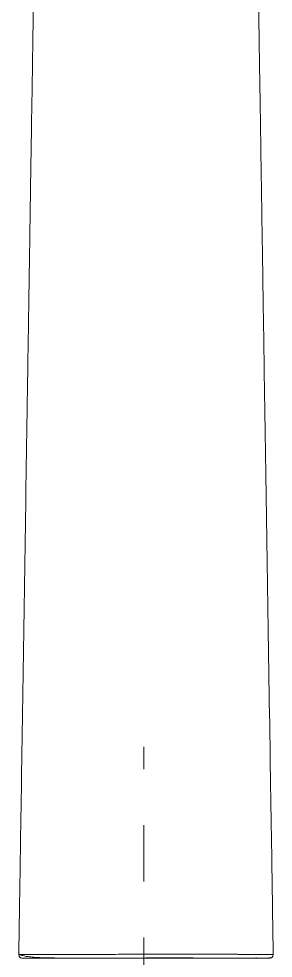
# Model space of a CAD drawing. Extents: x 6453 to 7582, y 0 to 827.
# Drawn here: x 6943 to 6976.9, y 301.6 to 427 of the extents above; entities that cross this region are included whole.
import ezdxf

# ---------------------------------------------------------------- set-up
doc = ezdxf.new("R2010")
doc.units = 0
doc.header["$LTSCALE"] = 30
doc.header["$MEASUREMENT"] = 0
doc.linetypes.add('CENTER', pattern=[2, 1.25, -0.25, 0.25, -0.25])
doc.linetypes.add('HIDDEN2', pattern=[4.7625, 3.175, -1.5875])
doc.layers.add('2', color=1, linetype='HIDDEN2')
doc.layers.add('DEF_LAYER_ASSEM_MEMBER', color=7, linetype='CONTINUOUS')

msp = doc.modelspace()

# ---------------------------------------------------------------- linework, layer by layer
at = {"layer": '2', "color": 7, "linetype": 'Continuous', "lineweight": 18}
for points, knots in [([(6942.96, 302.14), (6942.99, 303.85), (6943.1, 311.05), (6943.39, 330.11), (6943.75, 353.46), (6944.04, 372.41), (6944.25, 386.01), (6944.39, 395.29), (6944.52, 403.57), (6944.63, 410.83), (6944.73, 417.09), (6944.81, 422.43), (6944.88, 426.93), (6944.93, 430.09), (6944.95, 431.64)], [0, 0, 0, 0, 0.113848, 0.240441, 0.367034, 0.493628, 0.556924, 0.620221, 0.683517, 0.746814, 0.81011, 0.873407, 0.936703, 1, 1, 1, 1]), ([(6942.96, 302.14), (6942.99, 303.85), (6943.1, 311.05), (6943.39, 330.11), (6943.75, 353.46), (6944.04, 372.41), (6944.25, 386.01), (6944.39, 395.29), (6944.52, 403.57), (6944.63, 410.83), (6944.73, 417.09), (6944.81, 422.43), (6944.88, 426.93), (6944.93, 430.09), (6944.95, 431.64)], [0, 0, 0, 0, 0.113848, 0.240441, 0.367034, 0.493628, 0.556924, 0.620221, 0.683517, 0.746814, 0.81011, 0.873407, 0.936703, 1, 1, 1, 1]), ([(6976.94, 302.14), (6976.91, 304.51), (6976.77, 313.61), (6976.43, 335.43), (6976.05, 360.05), (6975.76, 378.81), (6975.57, 391.73), (6975.43, 400.31), (6975.32, 407.75), (6975.22, 414.17), (6975.14, 419.53), (6975.07, 423.86), (6975.01, 427.84), (6974.97, 430.41), (6974.95, 431.64)], [0, 0, 0, 0, 0.117148, 0.243269, 0.369391, 0.495513, 0.558574, 0.621635, 0.684696, 0.747757, 0.810817, 0.873878, 0.936939, 1, 1, 1, 1]), ([(6976.94, 302.14), (6976.91, 304.51), (6976.77, 313.61), (6976.43, 335.43), (6976.05, 360.05), (6975.76, 378.81), (6975.57, 391.73), (6975.43, 400.31), (6975.32, 407.75), (6975.22, 414.17), (6975.14, 419.53), (6975.07, 423.86), (6975.01, 427.84), (6974.97, 430.41), (6974.95, 431.64)], [0, 0, 0, 0, 0.117148, 0.243269, 0.369391, 0.495513, 0.558574, 0.621635, 0.684696, 0.747757, 0.810817, 0.873878, 0.936939, 1, 1, 1, 1]), ([(6959.95, 302.16), (6959.45, 302.16), (6958.96, 302.16), (6957.97, 302.16), (6957.47, 302.16), (6956.49, 302.16), (6956, 302.15), (6955.03, 302.15), (6954.54, 302.15), (6953.59, 302.15), (6953.12, 302.15), (6952.19, 302.15), (6951.73, 302.15), (6950.83, 302.15), (6950.38, 302.15), (6949.52, 302.15), (6949.1, 302.15), (6948.49, 302.15), (6948.28, 302.15), (6947.89, 302.15), (6947.7, 302.15), (6947.13, 302.15), (6946.76, 302.15), (6946.07, 302.15), (6945.74, 302.15), (6945.13, 302.15), (6944.85, 302.15), (6944.33, 302.15), (6944.1, 302.15), (6943.7, 302.15), (6943.53, 302.15), (6943.25, 302.15), (6943.14, 302.15), (6943, 302.15), (6942.96, 302.15), (6942.96, 302.14)], [0, 0, 0, 0, 0.0625, 0.0625, 0.125, 0.125, 0.1875, 0.1875, 0.25, 0.25, 0.3125, 0.3125, 0.375, 0.375, 0.4375, 0.4375, 0.5, 0.5, 0.53125, 0.53125, 0.5625, 0.5625, 0.625, 0.625, 0.6875, 0.6875, 0.75, 0.75, 0.8125, 0.8125, 0.875, 0.875, 0.9375, 0.9375, 1, 1, 1, 1]), ([(6959.95, 302.16), (6959.45, 302.16), (6958.96, 302.16), (6957.97, 302.16), (6957.47, 302.16), (6956.49, 302.16), (6956, 302.15), (6955.03, 302.15), (6954.54, 302.15), (6953.59, 302.15), (6953.12, 302.15), (6952.19, 302.15), (6951.73, 302.15), (6950.83, 302.15), (6950.38, 302.15), (6949.52, 302.15), (6949.1, 302.15), (6948.49, 302.15), (6948.28, 302.15), (6947.89, 302.15), (6947.7, 302.15), (6947.13, 302.15), (6946.76, 302.15), (6946.07, 302.15), (6945.74, 302.15), (6945.13, 302.15), (6944.85, 302.15), (6944.33, 302.15), (6944.1, 302.15), (6943.7, 302.15), (6943.53, 302.15), (6943.25, 302.15), (6943.14, 302.15), (6943, 302.15), (6942.96, 302.15), (6942.96, 302.14)], [0, 0, 0, 0, 0.0625, 0.0625, 0.125, 0.125, 0.1875, 0.1875, 0.25, 0.25, 0.3125, 0.3125, 0.375, 0.375, 0.4375, 0.4375, 0.5, 0.5, 0.53125, 0.53125, 0.5625, 0.5625, 0.625, 0.625, 0.6875, 0.6875, 0.75, 0.75, 0.8125, 0.8125, 0.875, 0.875, 0.9375, 0.9375, 1, 1, 1, 1]), ([(6943.07, 302.16), (6943.16, 302.09), (6943.44, 301.98), (6944.13, 301.85), (6944.91, 301.77), (6945.76, 301.71), (6946.63, 301.68), (6947.3, 301.68), (6947.66, 301.68), (6947.75, 301.68)], [0, 0, 0, 0, 0.205767, 0.38938, 0.550821, 0.690555, 0.843893, 0.963415, 1, 1, 1, 1]), ([(6943.07, 302.16), (6943.16, 302.09), (6943.44, 301.98), (6944.13, 301.85), (6944.91, 301.77), (6945.76, 301.71), (6946.63, 301.68), (6947.3, 301.68), (6947.66, 301.68), (6947.75, 301.68)], [0, 0, 0, 0, 0.205767, 0.38938, 0.550821, 0.690555, 0.843893, 0.963415, 1, 1, 1, 1]), ([(6943.46, 301.64), (6943.46, 301.64), (6943.38, 301.64), (6943.31, 301.65), (6943.25, 301.68)], [0, 0, 0, 0, 0.057214, 1, 1, 1, 1]), ([(6943.46, 301.64), (6943.46, 301.64), (6943.38, 301.64), (6943.31, 301.65), (6943.25, 301.68)], [0, 0, 0, 0, 0.057214, 1, 1, 1, 1]), ([(6943.46, 301.64), (6943.46, 301.64), (6943.46, 301.64), (6943.49, 301.64), (6943.56, 301.64), (6943.68, 301.64), (6943.86, 301.64), (6944.12, 301.64), (6944.47, 301.64), (6944.94, 301.64), (6945.54, 301.64), (6946.3, 301.64), (6947.24, 301.64), (6948.38, 301.64), (6949.76, 301.64), (6951.39, 301.64), (6953.2, 301.64), (6955.1, 301.64), (6956.95, 301.64), (6958.57, 301.64), (6959.55, 301.64), (6959.95, 301.64)], [0, 0, 0, 0, 0.011858, 0.035766, 0.062187, 0.091405, 0.123757, 0.159579, 0.199196, 0.242911, 0.291011, 0.343903, 0.402001, 0.466189, 0.538353, 0.61912, 0.704919, 0.791292, 0.873785, 0.947887, 1, 1, 1, 1]), ([(6943.46, 301.64), (6943.46, 301.64), (6943.46, 301.64), (6943.49, 301.64), (6943.56, 301.64), (6943.68, 301.64), (6943.86, 301.64), (6944.12, 301.64), (6944.47, 301.64), (6944.94, 301.64), (6945.54, 301.64), (6946.3, 301.64), (6947.24, 301.64), (6948.38, 301.64), (6949.76, 301.64), (6951.39, 301.64), (6953.2, 301.64), (6955.1, 301.64), (6956.95, 301.64), (6958.57, 301.64), (6959.55, 301.64), (6959.95, 301.64)], [0, 0, 0, 0, 0.011858, 0.035766, 0.062187, 0.091405, 0.123757, 0.159579, 0.199196, 0.242911, 0.291011, 0.343903, 0.402001, 0.466189, 0.538353, 0.61912, 0.704919, 0.791292, 0.873785, 0.947887, 1, 1, 1, 1]), ([(6959.95, 302.16), (6960.57, 302.16), (6961.18, 302.16), (6962.38, 302.16), (6962.98, 302.16), (6964.15, 302.16), (6964.73, 302.16), (6965.86, 302.16), (6966.41, 302.16), (6967.48, 302.16), (6967.99, 302.16), (6969, 302.16), (6969.48, 302.16), (6970.41, 302.16), (6970.85, 302.16), (6971.49, 302.16), (6971.69, 302.16), (6972, 302.16), (6972.14, 302.16), (6972.31, 302.15), (6972.4, 302.15), (6972.44, 302.15), (6972.46, 302.15), (6972.47, 302.15), (6972.47, 302.15), (6972.48, 302.15), (6972.48, 302.15), (6972.48, 302.15), (6972.48, 302.15), (6973.19, 302.15), (6973.83, 302.15), (6974.66, 302.14), (6974.92, 302.14), (6975.39, 302.13), (6975.6, 302.13), (6976.17, 302.12), (6976.46, 302.12), (6976.85, 302.12), (6976.94, 302.13), (6976.94, 302.14)], [0, 0, 0, 0, 0.0625, 0.0625, 0.125, 0.125, 0.1875, 0.1875, 0.25, 0.25, 0.3125, 0.3125, 0.375, 0.375, 0.4375, 0.4375, 0.46875, 0.46875, 0.484375, 0.492187, 0.496094, 0.498047, 0.499023, 0.499512, 0.499756, 0.499878, 0.499939, 0.499939, 0.5, 0.5, 0.625, 0.625, 0.6875, 0.6875, 0.75, 0.75, 0.875, 0.875, 1, 1, 1, 1]), ([(6959.95, 302.16), (6960.57, 302.16), (6961.18, 302.16), (6962.38, 302.16), (6962.98, 302.16), (6964.15, 302.16), (6964.73, 302.16), (6965.86, 302.16), (6966.41, 302.16), (6967.48, 302.16), (6967.99, 302.16), (6969, 302.16), (6969.48, 302.16), (6970.41, 302.16), (6970.85, 302.16), (6971.49, 302.16), (6971.69, 302.16), (6972, 302.16), (6972.14, 302.16), (6972.31, 302.15), (6972.4, 302.15), (6972.44, 302.15), (6972.46, 302.15), (6972.47, 302.15), (6972.47, 302.15), (6972.48, 302.15), (6972.48, 302.15), (6972.48, 302.15), (6972.48, 302.15), (6973.19, 302.15), (6973.83, 302.15), (6974.66, 302.14), (6974.92, 302.14), (6975.39, 302.13), (6975.6, 302.13), (6976.17, 302.12), (6976.46, 302.12), (6976.85, 302.12), (6976.94, 302.13), (6976.94, 302.14)], [0, 0, 0, 0, 0.0625, 0.0625, 0.125, 0.125, 0.1875, 0.1875, 0.25, 0.25, 0.3125, 0.3125, 0.375, 0.375, 0.4375, 0.4375, 0.46875, 0.46875, 0.484375, 0.492188, 0.496094, 0.498047, 0.499023, 0.499512, 0.499756, 0.499878, 0.499939, 0.499939, 0.5, 0.5, 0.625, 0.625, 0.6875, 0.6875, 0.75, 0.75, 0.875, 0.875, 1, 1, 1, 1]), ([(6959.95, 301.64), (6960.43, 301.64), (6961.56, 301.64), (6963.37, 301.64), (6965.37, 301.64), (6967.32, 301.64), (6969.11, 301.64), (6970.66, 301.64), (6971.93, 301.64), (6972.98, 301.64), (6973.84, 301.64), (6974.53, 301.64), (6975.08, 301.64), (6975.51, 301.64), (6975.83, 301.64), (6976.07, 301.64), (6976.24, 301.64), (6976.35, 301.64), (6976.41, 301.64), (6976.44, 301.64), (6976.44, 301.64), (6976.44, 301.64)], [0, 0, 0, 0, 0.062128, 0.144974, 0.234475, 0.324705, 0.410408, 0.488014, 0.556146, 0.616733, 0.671697, 0.721673, 0.767095, 0.808349, 0.845749, 0.879628, 0.910337, 0.938233, 0.963676, 0.987022, 1, 1, 1, 1]), ([(6959.95, 301.64), (6960.43, 301.64), (6961.56, 301.64), (6963.37, 301.64), (6965.37, 301.64), (6967.32, 301.64), (6969.11, 301.64), (6970.66, 301.64), (6971.93, 301.64), (6972.98, 301.64), (6973.84, 301.64), (6974.53, 301.64), (6975.08, 301.64), (6975.51, 301.64), (6975.83, 301.64), (6976.07, 301.64), (6976.24, 301.64), (6976.35, 301.64), (6976.41, 301.64), (6976.44, 301.64), (6976.44, 301.64), (6976.44, 301.64)], [0, 0, 0, 0, 0.062128, 0.144974, 0.234475, 0.324705, 0.410408, 0.488014, 0.556146, 0.616733, 0.671697, 0.721673, 0.767095, 0.808349, 0.845749, 0.879628, 0.910337, 0.938233, 0.963676, 0.987022, 1, 1, 1, 1]), ([(6974.57, 301.64), (6974.5, 301.64), (6974.22, 301.64), (6972.93, 301.64), (6970.06, 301.64), (6967.31, 301.64), (6966.05, 301.64)], [0, 0, 0, 0, 0.105982, 0.3017, 0.693138, 1, 1, 1, 1]), ([(6976.65, 301.68), (6976.65, 301.68), (6976.68, 301.7), (6976.74, 301.73), (6976.81, 301.79), (6976.86, 301.86), (6976.92, 301.97), (6976.94, 302.08), (6976.94, 302.14)], [0, 0, 0, 0, 0.007877, 0.173927, 0.339977, 0.506026, 0.672076, 1, 1, 1, 1]), ([(6976.65, 301.68), (6976.65, 301.68), (6976.68, 301.7), (6976.74, 301.73), (6976.81, 301.79), (6976.86, 301.86), (6976.92, 301.97), (6976.94, 302.08), (6976.94, 302.14)], [0, 0, 0, 0, 0.007877, 0.173927, 0.339977, 0.506026, 0.672076, 1, 1, 1, 1])]:
    msp.add_open_spline(points, degree=3, knots=knots, dxfattribs=at)
at = {"layer": '2', "color": 7, "linetype": 'Continuous', "lineweight": 13}
for points, knots in [([(6943.25, 301.68), (6943.25, 301.68), (6943.22, 301.7), (6943.16, 301.73), (6943.09, 301.79), (6943.04, 301.86), (6942.98, 301.98), (6942.96, 302.08), (6942.96, 302.14)], [0, 0, 0, 0, 0.010207, 0.178177, 0.346146, 0.514116, 0.682085, 1, 1, 1, 1]), ([(6943.25, 301.68), (6943.25, 301.68), (6943.22, 301.7), (6943.16, 301.73), (6943.09, 301.79), (6943.04, 301.86), (6942.98, 301.98), (6942.96, 302.08), (6942.96, 302.14)], [0, 0, 0, 0, 0.010207, 0.178177, 0.346146, 0.514116, 0.682085, 1, 1, 1, 1]), ([(6976.44, 301.64), (6976.45, 301.64), (6976.52, 301.64), (6976.59, 301.65), (6976.65, 301.68)], [0, 0, 0, 0, 0.044369, 1, 1, 1, 1]), ([(6976.44, 301.64), (6976.45, 301.64), (6976.52, 301.64), (6976.59, 301.65), (6976.65, 301.68)], [0, 0, 0, 0, 0.044369, 1, 1, 1, 1])]:
    msp.add_open_spline(points, degree=3, knots=knots, dxfattribs=at)
at = {"layer": '2', "color": 7, "linetype": 'Continuous', "lineweight": 18}
for points, degree in [([(6943.25, 301.68), (6943.29, 301.68)], 1), ([(6943.25, 301.68), (6943.29, 301.68)], 1), ([(6959.95, 301.68), (6961.64, 301.68), (6963.28, 301.68)], 2), ([(6959.95, 301.68), (6961.64, 301.68), (6963.28, 301.68)], 2), ([(6963.28, 301.68), (6964.8, 301.68), (6966.25, 301.68)], 2), ([(6963.28, 301.68), (6964.8, 301.68), (6966.25, 301.68)], 2), ([(6974.67, 301.73), (6974.7, 301.63), (6974.62, 301.64)], 2), ([(6976.36, 301.68), (6976.74, 301.68), (6976.65, 301.68)], 2), ([(6976.36, 301.68), (6976.74, 301.68), (6976.65, 301.68)], 2), ([(6976.62, 301.68), (6976.65, 301.68)], 1), ([(6976.62, 301.68), (6976.65, 301.68)], 1)]:
    msp.add_open_spline(points, degree=degree, dxfattribs=at)
msp.add_rational_spline([(6974.65, 301.64), (6974.68, 301.64), (6974.72, 301.64), (6974.76, 301.66)], [1.18884180505, 1.12817177821, 1.08212054363, 1.0506881013], degree=3, dxfattribs=at)
at = {"layer": 'DEF_LAYER_ASSEM_MEMBER', "color": 1, "linetype": 'CENTER', "lineweight": 5}
msp.add_line((6959.65, 146.89), (6959.65, 329.87), dxfattribs=at)

doc.saveas('drawing.dxf')
